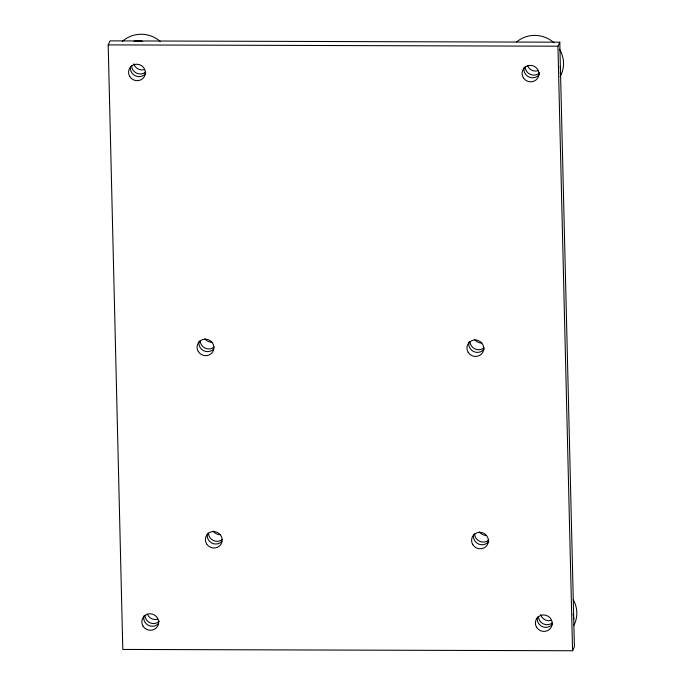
<?xml version="1.0" encoding="UTF-8"?>
<svg xmlns="http://www.w3.org/2000/svg" width="685" height="685" viewBox="0 0 685 685"><rect width="100%" height="100%" fill="white"/><g stroke="black" fill="none" stroke-linecap="round" stroke-linejoin="round"><path stroke-width="1.03" d="M108.196 44.885L110.037 40.869L559.791 42.179L574.407 646.734L572.566 650.75L122.803 649.44L108.196 44.885L557.95 46.195L559.791 42.179M557.95 46.195L572.566 650.75M560.21 66.582A28.282 27.306 24.6 0 1 560.244 73.757M133.96 41.246A28.282 27.306 24.6 0 1 142.343 41.271M573.122 614.137A28.282 27.306 24.6 0 1 573.739 619.249M145.614 72.079A8.485 8.194 24.6 0 1 131.606 65.726M122.264 41.537A28.282 27.306 24.6 0 1 160.513 41.648M144.252 69.699A8.485 8.194 24.6 0 1 133.78 63.842M145.828 73.175A8.485 8.194 24.6 0 1 130.612 66.274M539.677 72.738A8.485 8.194 24.6 0 1 525.138 66.873M516.567 41.999A28.282 27.306 24.6 0 1 554.054 42.795M559.431 49.209A28.282 27.306 24.6 0 1 560.09 76.686M537.793 70.846A8.485 8.194 24.6 0 1 527.561 65.674M539.369 74.322A8.485 8.194 24.6 0 1 524.153 67.421M552.427 622.819A8.485 8.194 24.6 0 1 538.427 616.466M573.234 599.692A28.282 27.306 24.6 0 1 573.859 625.388M551.074 620.439A8.485 8.194 24.6 0 1 540.602 614.582M552.649 623.915A8.485 8.194 24.6 0 1 537.434 617.014M159.417 621.192A8.485 8.194 24.6 0 1 144.886 615.318M157.533 619.291A8.485 8.194 24.6 0 1 147.301 614.12M158.192 623.872A8.485 8.194 24.6 0 1 143.893 615.866M488.636 540.2A8.485 8.194 24.6 0 1 474.628 533.846M486.333 535.413A8.485 8.194 24.6 0 1 479.337 531.877M488.859 541.296A8.485 8.194 24.6 0 1 473.643 534.394M222.419 539.42A8.485 8.194 24.6 0 1 208.411 533.067M220.116 534.642A8.485 8.194 24.6 0 1 213.121 531.098M221.726 541.621A8.485 8.194 24.6 0 1 207.418 533.615M214.131 347.055A8.485 8.194 24.6 0 1 200.131 340.702M211.828 342.269A8.485 8.194 24.6 0 1 204.832 338.733M213.437 349.256A8.485 8.194 24.6 0 1 199.138 341.25M483.987 347.843A8.485 8.194 24.6 0 1 469.987 341.49M481.683 343.057A8.485 8.194 24.6 0 1 474.688 339.52M484.209 348.939A8.485 8.194 24.6 0 1 468.994 342.038M129.765 76.549A8.485 8.194 24.6 0 0 144.372 76.592A8.485 8.194 24.6 0 0 136.769 64.202A8.485 8.194 24.6 0 0 129.765 76.549M468.146 352.313A8.485 8.194 24.6 0 0 482.754 352.355A8.485 8.194 24.6 0 0 475.15 339.966A8.485 8.194 24.6 0 0 468.146 352.313M206.579 543.899A8.485 8.194 24.6 0 0 221.178 543.941A8.485 8.194 24.6 0 0 213.583 531.551A8.485 8.194 24.6 0 0 206.579 543.899M472.796 544.669A8.485 8.194 24.6 0 0 487.403 544.712A8.485 8.194 24.6 0 0 479.8 532.322A8.485 8.194 24.6 0 0 472.796 544.669M523.306 77.696A8.485 8.194 24.6 0 0 537.913 77.739A8.485 8.194 24.6 0 0 530.31 65.349A8.485 8.194 24.6 0 0 523.306 77.696M143.045 626.141A8.485 8.194 24.6 0 0 157.653 626.184A8.485 8.194 24.6 0 0 150.049 613.794A8.485 8.194 24.6 0 0 143.045 626.141M536.586 627.289A8.485 8.194 24.6 0 0 551.194 627.332A8.485 8.194 24.6 0 0 543.59 614.942A8.485 8.194 24.6 0 0 536.586 627.289M198.29 351.525A8.485 8.194 24.6 0 0 212.898 351.568A8.485 8.194 24.6 0 0 205.294 339.178A8.485 8.194 24.6 0 0 198.29 351.525"/></g></svg>
